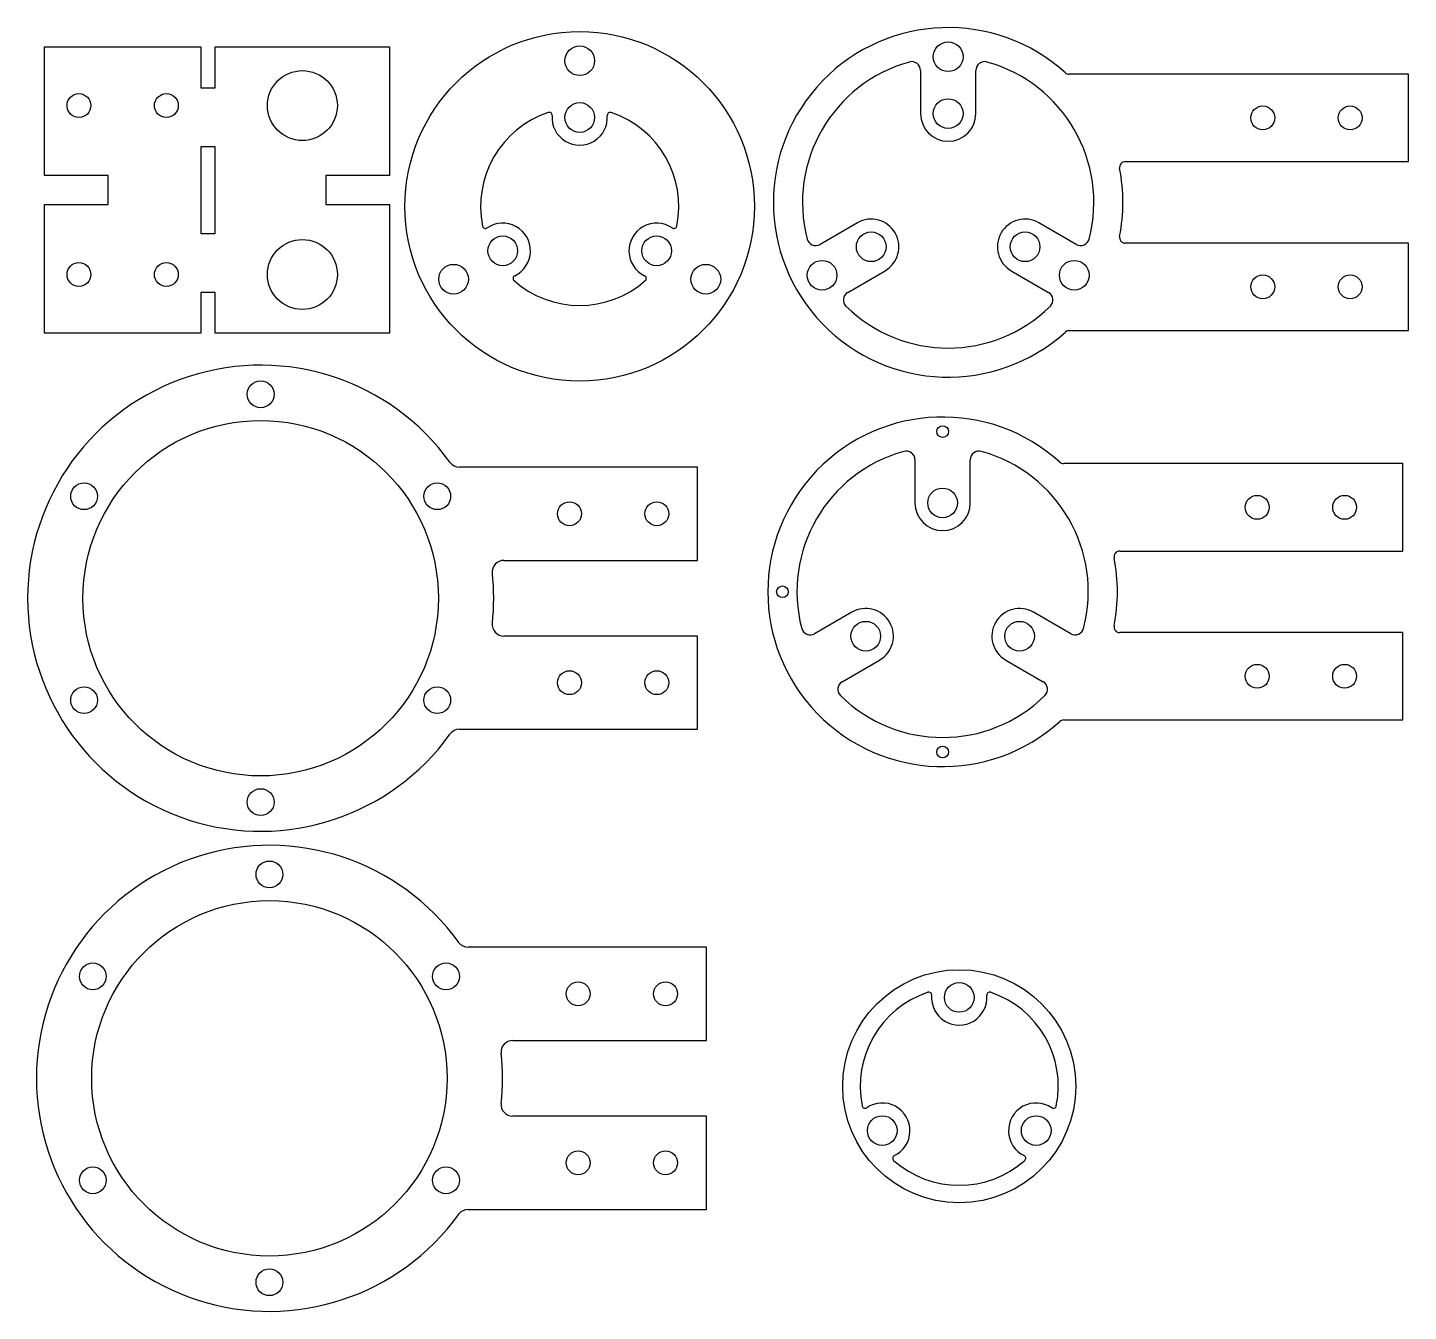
# Model space of a CAD drawing. Header units: millimetres. Extents: x 4 to 241, y 26 to 246.
import ezdxf

# ---------------------------------------------------------------- set-up
doc = ezdxf.new("R2010")
doc.units = ezdxf.units.MM

msp = doc.modelspace()

# ---------------------------------------------------------------- linework, layer by layer
at = {"color": 7, "linetype": 'Continuous', "lineweight": 25}
for p, q in [((33.52, 242.6), (6.52, 242.6)), ((6.52, 242.6), (6.52, 220.6)), ((33.52, 235.6), (33.52, 242.6)), ((35.87, 242.6), (35.87, 235.6)), ((65.87, 242.6), (35.87, 242.6)), ((65.87, 220.6), (65.87, 242.6)), ((156.97, 238.64), (156.97, 231.23)), ((166.47, 231.23), (166.47, 238.64)), ((240.72, 237.98), (182.5, 237.98)), ((240.72, 222.98), (240.72, 237.98)), ((35.87, 235.6), (33.52, 235.6)), ((33.52, 225.6), (35.87, 225.6)), ((33.52, 210.6), (33.52, 225.6)), ((35.87, 225.6), (35.87, 210.6)), ((192.13, 222.98), (240.72, 222.98)), ((17.52, 220.6), (6.52, 220.6)), ((17.52, 215.6), (17.52, 220.6)), ((65.87, 220.6), (54.87, 220.6)), ((54.87, 220.6), (54.87, 215.6)), ((6.52, 215.6), (6.52, 193.6)), ((6.52, 215.6), (17.52, 215.6)), ((54.87, 215.6), (65.87, 215.6)), ((65.87, 193.6), (65.87, 215.6)), ((146.13, 212.47), (139.72, 208.77)), ((183.71, 208.77), (177.3, 212.47)), ((35.87, 210.6), (33.52, 210.6)), ((240.72, 208.98), (192.13, 208.98)), ((240.72, 193.98), (240.72, 208.98)), ((144.47, 200.54), (150.88, 204.24)), ((172.55, 204.24), (178.96, 200.54)), ((33.52, 200.6), (35.87, 200.6)), ((33.52, 193.6), (33.52, 200.6)), ((35.87, 200.6), (35.87, 193.6)), ((6.52, 193.6), (33.52, 193.6)), ((35.87, 193.6), (65.87, 193.6)), ((182.5, 193.98), (240.72, 193.98)), ((156.02, 171.8), (156.02, 164.39)), ((165.52, 164.39), (165.52, 171.8)), ((239.77, 171.14), (181.56, 171.14)), ((239.77, 156.14), (239.77, 171.14)), ((118.71, 170.54), (77.82, 170.54)), ((118.71, 154.54), (118.71, 170.54)), ((85.46, 154.54), (118.71, 154.54)), ((191.19, 156.14), (239.77, 156.14)), ((145.19, 145.63), (138.78, 141.93)), ((182.77, 141.93), (176.36, 145.63)), ((118.71, 141.54), (85.46, 141.54)), ((118.71, 125.54), (118.71, 141.54)), ((239.77, 142.14), (191.19, 142.14)), ((239.77, 127.14), (239.77, 142.14)), ((143.53, 133.7), (149.94, 137.41)), ((171.61, 137.41), (178.02, 133.7)), ((181.56, 127.14), (239.77, 127.14)), ((77.82, 125.54), (118.71, 125.54)), ((120.21, 88.13), (79.32, 88.13)), ((120.21, 72.13), (120.21, 88.13)), ((86.97, 72.13), (120.21, 72.13)), ((120.21, 59.13), (86.97, 59.13)), ((120.21, 43.13), (120.21, 59.13)), ((79.32, 43.13), (120.21, 43.13))]:
    msp.add_line(p, q, dxfattribs=at)
for centre, radius in [((98.47, 215.3), 30), ((98.47, 240.3), 2.55), ((161.72, 240.98), 2.55), ((50.87, 232.6), 6), ((12.52, 232.6), 2.05), ((27.52, 232.6), 2.05), ((98.47, 230.55), 2.55), ((161.72, 231.23), 2.55), ((215.72, 230.48), 2.05), ((230.72, 230.48), 2.05), ((50.87, 203.6), 6), ((85.26, 207.67), 2.55), ((111.68, 207.67), 2.55), ((148.51, 208.36), 2.55), ((174.92, 208.36), 2.55), ((12.52, 203.6), 2.05), ((27.52, 203.6), 2.05), ((76.82, 202.8), 2.55), ((120.12, 202.8), 2.55), ((140.07, 203.48), 2.55), ((183.37, 203.48), 2.55), ((215.72, 201.48), 2.05), ((230.72, 201.48), 2.05), ((43.71, 183.04), 2.3), ((43.71, 148.04), 30.5), ((160.77, 176.64), 1), ((13.4, 165.54), 2.3), ((74.02, 165.54), 2.3), ((160.77, 164.39), 2.55), ((96.71, 162.54), 2.05), ((111.71, 162.54), 2.05), ((214.77, 163.64), 2.05), ((229.77, 163.64), 2.05), ((133.27, 149.14), 1), ((147.57, 141.52), 2.55), ((173.98, 141.52), 2.55), ((96.71, 133.54), 2.05), ((111.71, 133.54), 2.05), ((214.77, 134.64), 2.05), ((229.77, 134.64), 2.05), ((13.4, 130.54), 2.3), ((74.02, 130.54), 2.3), ((160.77, 121.64), 1), ((43.71, 113.04), 2.3), ((45.21, 100.63), 2.3), ((45.21, 65.63), 30.5), ((14.9, 83.13), 2.3), ((75.52, 83.13), 2.3), ((163.62, 64.27), 20), ((98.21, 80.13), 2.05), ((113.21, 80.13), 2.05), ((163.62, 79.52), 2.55), ((150.41, 56.65), 2.55), ((176.83, 56.65), 2.55), ((98.21, 51.13), 2.05), ((113.21, 51.13), 2.05), ((14.9, 48.13), 2.3), ((75.52, 48.13), 2.3), ((45.21, 30.63), 2.3)]:
    msp.add_circle(centre, radius, dxfattribs=at)
for centre, radius, start, end in [((161.72, 215.98), 30, 47.8966, 312.1034), ((161.72, 215.98), 25, 105.4239, 194.5761), ((155.47, 238.64), 1.5, 0, 105.4239), ((167.97, 238.64), 1.5, 74.5761, 180), ((161.72, 215.98), 25, 345.4239, 74.5761), ((182.5, 238.98), 1, 227.8966, 270), ((98.47, 215.3), 17, 108.4978, 191.5022), ((93.24, 230.94), 0.5, 355.6573, 108.4978), ((98.47, 230.55), 4.75, 175.6573, 4.3427), ((103.71, 230.94), 0.5, 71.5022, 184.3427), ((98.47, 215.3), 17, 348.4978, 71.5022), ((161.72, 231.23), 4.75, 180, 0), ((192.13, 221.98), 1, 90, 191.1599), ((161.72, 215.98), 30, 348.8401, 11.1599), ((82.3, 212.01), 0.5, 191.5022, 304.3427), ((85.26, 207.67), 4.75, 295.6573, 124.3427), ((111.68, 207.67), 4.75, 55.6573, 244.3427), ((114.64, 212.01), 0.5, 235.6573, 348.4978), ((148.51, 208.36), 4.75, 300, 120), ((174.92, 208.36), 4.75, 60, 240), ((138.97, 210.07), 1.5, 194.5761, 300), ((184.46, 210.07), 1.5, 240, 345.4239), ((192.13, 209.98), 1, 168.8401, 270), ((87.54, 202.94), 0.5, 115.6573, 228.4978), ((98.47, 215.3), 17, 228.4978, 311.5022), ((109.4, 202.94), 0.5, 311.5022, 64.3427), ((145.22, 199.24), 1.5, 120, 225.4239), ((178.21, 199.24), 1.5, 314.5761, 60), ((161.72, 215.98), 25, 225.4239, 314.5761), ((182.5, 192.98), 1, 90, 132.1034), ((43.71, 148.04), 40, 35.6853, 324.3147), ((160.77, 149.14), 30, 47.8966, 312.1034), ((160.77, 149.14), 25, 105.4239, 194.5761), ((154.52, 171.8), 1.5, 0, 105.4239), ((167.02, 171.8), 1.5, 74.5761, 180), ((160.77, 149.14), 25, 345.4239, 74.5761), ((77.82, 172.54), 2, 215.6853, 270), ((181.56, 172.14), 1, 227.8966, 270), ((160.77, 164.39), 4.75, 180, 0), ((85.46, 152.54), 2, 90, 186.1506), ((191.19, 155.14), 1, 90, 191.1599), ((160.77, 149.14), 30, 348.8401, 11.1599), ((43.71, 148.04), 40, 353.8494, 6.1506), ((147.57, 141.52), 4.75, 300, 120), ((173.98, 141.52), 4.75, 60, 240), ((85.46, 143.54), 2, 173.8494, 270), ((138.03, 143.23), 1.5, 194.5761, 300), ((183.52, 143.23), 1.5, 240, 345.4239), ((191.19, 143.14), 1, 168.8401, 270), ((144.28, 132.41), 1.5, 120, 225.4239), ((177.27, 132.41), 1.5, 314.5761, 60), ((160.77, 149.14), 25, 225.4239, 314.5761), ((181.56, 126.14), 1, 90, 132.1034), ((77.82, 123.54), 2, 90, 144.3147), ((45.21, 65.63), 40, 35.6853, 324.3147), ((79.32, 90.13), 2, 215.6853, 270), ((163.62, 64.27), 17, 108.4978, 191.5022), ((158.39, 79.92), 0.5, 355.6573, 108.4978), ((163.62, 79.52), 4.75, 175.6573, 4.3427), ((168.86, 79.92), 0.5, 71.5022, 184.3427), ((163.62, 64.27), 17, 348.4978, 71.5022), ((86.97, 70.13), 2, 90, 186.1506), ((45.21, 65.63), 40, 353.8494, 6.1506), ((86.97, 61.13), 2, 173.8494, 270), ((147.45, 60.98), 0.5, 191.5022, 304.3427), ((150.41, 56.65), 4.75, 295.6573, 124.3427), ((176.83, 56.65), 4.75, 55.6573, 244.3427), ((179.79, 60.98), 0.5, 235.6573, 348.4978), ((152.69, 51.91), 0.5, 115.6573, 228.4978), ((174.55, 51.91), 0.5, 311.5022, 64.3427), ((163.62, 64.27), 17, 228.4978, 311.5022), ((79.32, 41.13), 2, 90, 144.3147)]:
    msp.add_arc(centre, radius, start, end, dxfattribs=at)

doc.saveas('drawing.dxf')
